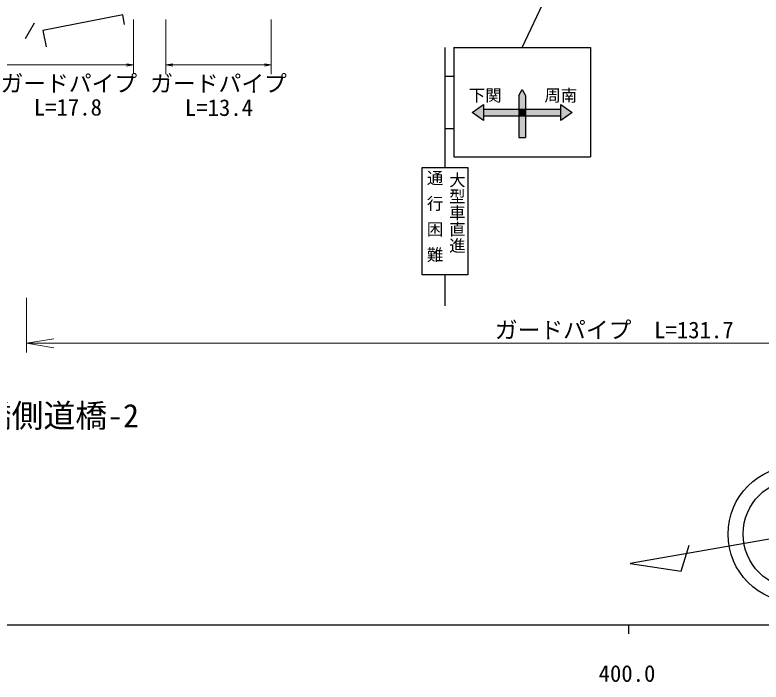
# Model space of a CAD drawing. Units: millimetres, scale not verified. Extents: x 40000 to 680000, y 20000 to 380000.
# Drawn here: x 400636 to 482566, y 198715 to 272020 of the extents above; entities that cross this region are included whole.
import ezdxf
from ezdxf.enums import TextEntityAlignment as Align

# ---------------------------------------------------------------- set-up
doc = ezdxf.new("R2010")
doc.units = ezdxf.units.MM
doc.header["$LTSCALE"] = 1000
for name, color, linetype, lineweight in [('M-BGD', 7, 'Continuous', 25), ('M-STR-HTXT', 7, 'Continuous', 13), ('M-STR-STRC', 7, 'Continuous', 25), ('M-STR-STRD', 7, 'Continuous', 25), ('M-TTL-BAND', 7, 'Continuous', 25)]:
    doc.layers.add(name, color=color, linetype=linetype, lineweight=lineweight)
doc.styles.add('@ＭＳ ゴシック', font='')
doc.styles.add('ＭＳ ゴシック', font='')
doc.styles.get('@ＭＳ ゴシック').set_extended_font_data('@MS Gothic')
doc.styles.get('ＭＳ ゴシック').set_extended_font_data('MS Gothic')

# ---------------------------------------------------------------- blocks, each defined once
blk = doc.blocks.new('open_arrow')
at = {"color": 0, "linetype": 'Continuous', "lineweight": -2}
blk.add_lwpolyline([(7.5, 1.25), (0, 0), (7.5, -1.25)], dxfattribs=at)

msp = doc.modelspace()

# ---------------------------------------------------------------- hatches: boundary and pattern name
at = {"layer": 'M-STR-STRC'}
for points in [[(456705, 261681), (456705, 263172), (456330, 263822), (455955, 263172), (455955, 261681)], [(450830, 261306), (452080, 262181), (452080, 261681), (452080, 260931), (452080, 260431)], [(452080, 262181), (452080, 261681), (452080, 260931), (452080, 260431), (450830, 261306)], [(450830, 261306), (452080, 262181), (452080, 261681), (452080, 260931), (452080, 260431)], [(460580, 261681), (460580, 262181), (461830, 261306), (460580, 260431), (460580, 260931)], [(460580, 261681), (460580, 262181), (461830, 261306), (460580, 260431), (460580, 260931)], [(460580, 261681), (460580, 262181), (461830, 261306), (460580, 260431), (460580, 260931)], [(450830, 261306), (451365, 261681), (452080, 261681), (452080, 260931), (452080, 260431)], [(452080, 261681), (460580, 261681), (460580, 260931), (456705, 260931), (455955, 260931), (452080, 260931)], [(452080, 261681), (455955, 261681), (455955, 260931), (452080, 260931)], [(452080, 261681), (460580, 261681), (460580, 260931), (456705, 260931), (455955, 260931), (452080, 260931)], [(455955, 261681), (456705, 261681), (456705, 260931), (455955, 260931)], [(456705, 261681), (460580, 261681), (460580, 260931), (456705, 260931)], [(455955, 260931), (456705, 260931), (456705, 258556), (455955, 258556)], [(455955, 260931), (456705, 260931), (456705, 258556), (455955, 258556)], [(455955, 260931), (456705, 260931), (456705, 258556), (455955, 258556)]]:
    msp.add_hatch(color=256, dxfattribs=at).paths.add_polyline_path(points)

# ---------------------------------------------------------------- linework, layer by layer
at = {"layer": 'M-BGD'}
for p, q in [((401795, 269423), (402796, 271156)), ((401790, 269416), (401795, 269423))]:
    msp.add_line(p, q, dxfattribs=at)
msp.add_lwpolyline([(412682, 270973), (412477, 272017), (403698, 270298), (404050, 268504)], dxfattribs=at)
at = {"layer": 'M-STR-HTXT'}
for p, q in [((413638, 271526), (413638, 265526)), ((417210, 271526), (417210, 265526)), ((428789, 271526), (428789, 265526)), ((398900, 266526), (413638, 266526)), ((417210, 266526), (428789, 266526)), ((401914, 240940), (401914, 234940)), ((401914, 235940), (529137, 235940))]:
    msp.add_line(p, q, dxfattribs=at)
at = {"layer": 'M-STR-STRC'}
for p, q in [((456330, 268421), (469108, 295496)), ((447830, 268421), (447830, 255251)), ((448830, 268421), (448830, 256421)), ((448830, 268421), (463830, 268421)), ((463830, 268421), (463830, 256421)), ((447830, 265296), (448830, 265296)), ((455955, 263172), (456330, 263822)), ((456330, 263822), (456705, 263172)), ((455955, 263172), (455955, 258556)), ((456705, 263172), (456705, 258556)), ((450830, 261306), (452080, 262181)), ((452080, 262181), (452080, 260431)), ((460580, 260431), (460580, 262181)), ((460580, 262181), (461830, 261306)), ((452080, 261681), (460580, 261681)), ((452080, 260431), (450830, 261306)), ((452080, 260931), (460580, 260931)), ((461830, 261306), (460580, 260431)), ((447830, 259546), (448830, 259546)), ((455955, 258556), (456705, 258556)), ((448830, 256421), (463830, 256421)), ((445358, 255251), (450366, 255251)), ((445358, 243446), (445358, 255251)), ((450366, 255251), (450366, 243446)), ((450366, 243446), (445358, 243446)), ((447830, 243446), (447830, 240049))]:
    msp.add_line(p, q, dxfattribs=at)
at = {"layer": 'M-STR-STRD'}
for p, q in [((500729, 217413), (468189, 211748)), ((473790, 210890), (474657, 213763)), ((468189, 211748), (473790, 210890))]:
    msp.add_line(p, q, dxfattribs=at)
for centre, radius in [((486436, 214968), 7500), ((486593, 214986), 6000)]:
    msp.add_circle(centre, radius, dxfattribs=at)
at = {"layer": 'M-TTL-BAND'}
for p, q in [((40000, 205000), (579000, 205000)), ((468000, 205000), (468000, 204000))]:
    msp.add_line(p, q, dxfattribs=at)

# ---------------------------------------------------------------- block references
at = {"layer": 'M-STR-HTXT', "xscale": 100, "yscale": 100, "rotation": 180}
for p in [(413638, 266526), (428789, 266526)]:
    msp.add_blockref('open_arrow', p, dxfattribs=at)
at = {"layer": 'M-STR-HTXT'}
for p, xscale, yscale in [((417210, 266526), 100, 100), ((401914, 235940), 400, 400)]:
    msp.add_blockref('open_arrow', p, dxfattribs=dict(at, xscale=xscale, yscale=yscale))

# ---------------------------------------------------------------- texts
at = {"layer": 'M-STR-HTXT', "style": 'ＭＳ ゴシック'}
for s, p in [('ガードパイプ', (406553, 263026)), ('ガードパイプ', (422994, 263016)), ('L=17.8', (406452, 260409)), ('L=13.4', (423040, 260371)), ('ガードパイプ\u3000L=131.7', (466439, 235940))]:
    msp.add_text(s, height=1833, dxfattribs=at).set_placement(p, align=Align.BOTTOM_CENTER)
msp.add_text('橋名\u3000\u3000\u3000大平橋側道橋-2', height=2566, dxfattribs=at).set_placement((372268, 225938), align=Align.BOTTOM_LEFT)
at = {"layer": 'M-STR-STRC', "style": 'ＭＳ ゴシック'}
for s, p in [('下関', (452271, 263181)), ('周南', (460580, 263181))]:
    msp.add_text(s, height=1320, dxfattribs=at).set_placement(p, align=Align.MIDDLE_CENTER)
at = {"layer": 'M-STR-STRC', "style": '@ＭＳ ゴシック'}
msp.add_text('大型車直進', height=1320, rotation=270, dxfattribs=at).set_placement((449855, 254788), align=Align.TOP_LEFT)
at = {"layer": 'M-STR-STRC', "insert": (445915, 249402), "char_height": 1320, "attachment_point": 8, "rotation": 270, "style": '@ＭＳ ゴシック'}
msp.add_mtext('\\T1.56;通行困難', dxfattribs=at)
at = {"layer": 'M-TTL-BAND', "style": 'ＭＳ ゴシック'}
msp.add_text('400.0', height=1833, dxfattribs=at).set_placement((467844, 198195), align=Align.BOTTOM_CENTER)

doc.saveas('drawing.dxf')
